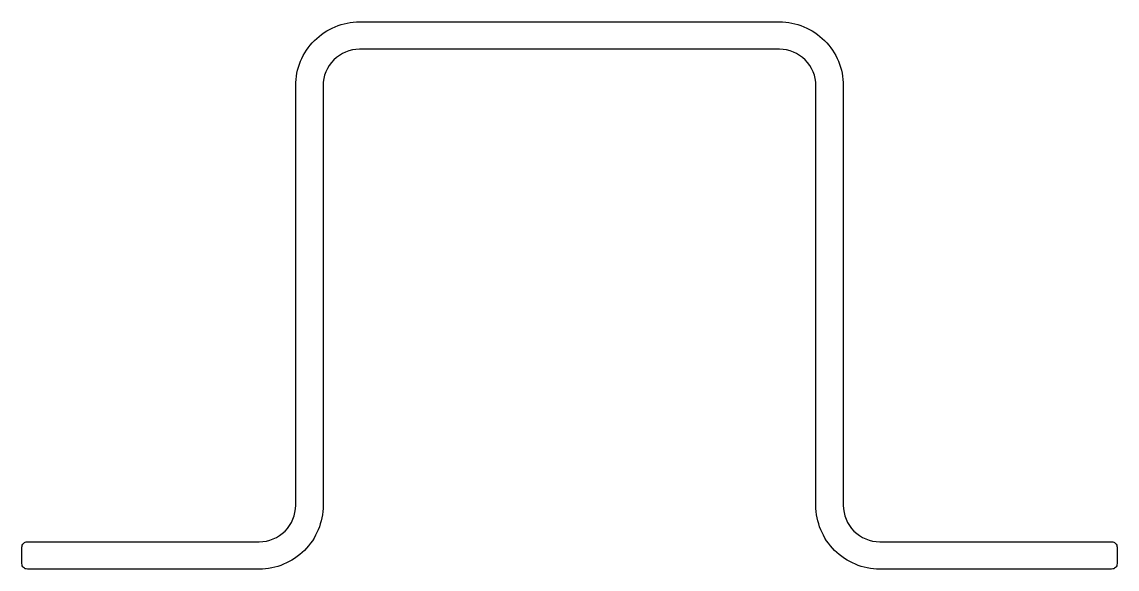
# Model space of a CAD drawing. Extents: x 121.6 to 181.6, y 203.4 to 233.4.
import ezdxf

# ---------------------------------------------------------------- set-up
doc = ezdxf.new("R2010")
doc.units = 0
doc.header["$LTSCALE"] = 15
doc.layers.add('KALIN_CIZGI', color=7, linetype='CONTINUOUS')

msp = doc.modelspace()

# ---------------------------------------------------------------- linework, layer by layer
at = {"layer": 'KALIN_CIZGI', "ltscale": 0.2}
msp.add_lwpolyline([(134.586, 203.364), (121.886, 203.364, -0.414214), (121.586, 203.664), (121.586, 204.564, -0.414214), (121.886, 204.864), (134.586, 204.864, 0.414214), (136.586, 206.864), (136.586, 229.864, -0.414214), (140.086, 233.364), (163.086, 233.364, -0.414214), (166.586, 229.864), (166.586, 206.864, 0.414214), (168.586, 204.864), (181.286, 204.864, -0.414214), (181.586, 204.564), (181.586, 203.664, -0.414214), (181.286, 203.364), (168.586, 203.364, -0.414214), (165.086, 206.864), (165.086, 229.864, 0.414214), (163.086, 231.864), (140.086, 231.864, 0.414214), (138.086, 229.864), (138.086, 206.864, -0.414214)], format="xyb", close=True, dxfattribs=at)

doc.saveas('drawing.dxf')
